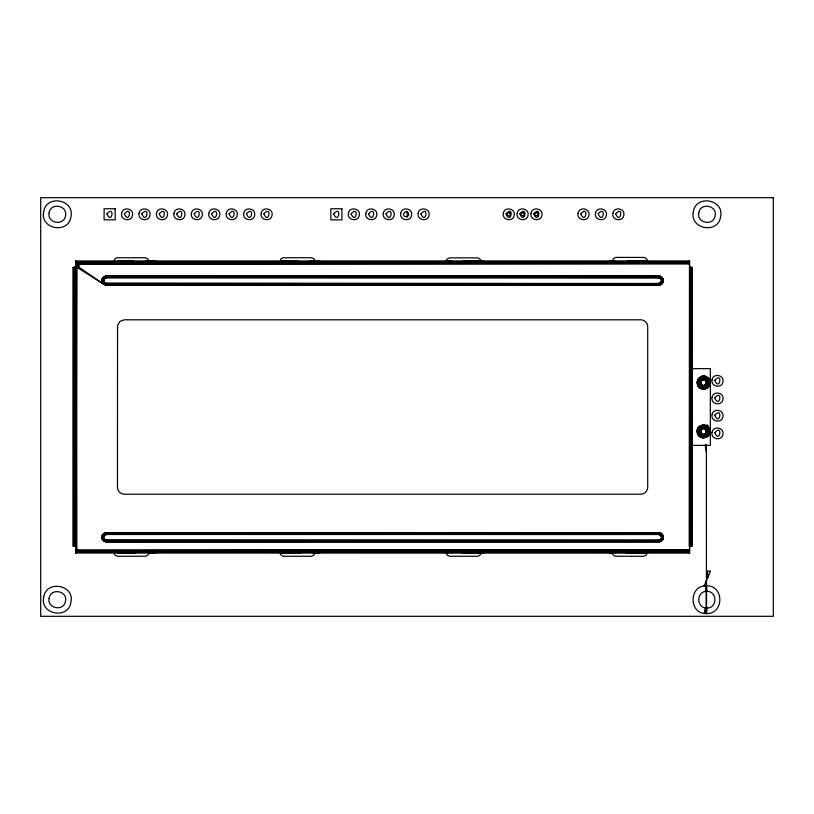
<?xml version="1.0" encoding="UTF-8"?>
<svg xmlns="http://www.w3.org/2000/svg" width="814" height="814" viewBox="0 0 814 814"><rect width="100%" height="100%" fill="white"/><g stroke="black" fill="none" stroke-linecap="round" stroke-linejoin="round"><path stroke-width="1.22" d="M77.829 263.97L77.829 267.226L75.437 267.226L75.59 546.275L76.028 267.206L78.999 267.206L103.49 284.147L106.268 285.093L658.892 285.093C664.712 285.348 664.712 275.814 658.892 276.068L106.268 276.068C102.493 275.885 100.254 280.983 102.94 283.638L104.223 282.458L103.48 281.288L103.724 279.467L102.126 278.764L105.23 277.574L658.892 277.574C662.901 277.228 662.871 283.832 658.892 283.76L106.268 283.974C101.892 284.167 101.892 276.994 106.268 277.187L658.892 277.096C663.43 276.994 663.329 284.106 658.892 284.228L106.268 284.503C101.221 284.717 101.221 276.445 106.268 276.668L658.892 276.607C664.01 276.384 664.01 284.778 658.892 284.554L106.268 284.788C100.844 285.032 100.844 276.129 106.268 276.373L658.892 276.343C664.356 276.078 664.356 285.103 658.892 284.788L106.268 285.093L104.182 283.262L103.48 280.81L101.77 280.952L103.419 278.724L106.268 277.788L658.892 277.808C662.555 277.36 660.368 282.244 663.034 282.397L659.961 283.689L106.268 283.353L104.548 282.784L103.5 280.81M76.801 263.97L76.801 267.287L75.733 267.216L75.59 546.275L75.437 267.226L73.148 267.562M76.058 552.838L76.801 267.287L74.389 267.287L74.389 546.204L75.163 546.255L75.163 267.236L76.374 267.328L76.374 263.97M658.892 541.269C664.01 541.503 664.01 533.099 658.892 533.323L106.268 533.384C101.221 533.16 101.221 541.442 106.268 541.218L658.892 541.269C663.573 540.995 663.776 533.526 658.892 533.577L104.803 533.028L105.362 534.676L102.971 536.467L102.126 539.112L103.582 537.983L104.528 540.506L106.268 541.809L658.892 541.514C664.356 541.819 664.356 532.794 658.892 533.058L106.268 532.783L106.268 534.523L103.419 535.439L101.77 537.667L103.48 537.525L104.935 539.753L104.111 541.269C102.432 537.169 103.063 537.718 105.8 540.058L105.525 541.748C101.892 540.425 105.24 535.836 102.483 534.829C100.478 537.637 102.818 541.961 106.268 541.809L658.892 541.809C664.712 542.063 664.712 532.529 658.892 532.783L106.268 532.783L104.111 533.333L102.483 534.829L105.159 534.086L658.892 534.198C662.769 533.933 662.545 540.201 658.892 540.099L658.892 541.809M706.389 444.454L706.45 613.553C724.277 614.326 724.277 585.083 706.45 585.856C688.624 585.083 688.624 614.326 706.45 613.553L706.847 608.007C717.541 608.475 717.541 590.933 706.847 591.391C696.143 590.933 696.143 608.475 706.847 608.007M689.56 267.216L689.244 546.286L692.012 545.94L692.012 267.552L689.56 267.216L689.57 263.97L75.59 263.97M706.44 580.545L706.45 613.553L706.45 587.047M705.931 380.626C700.864 367.735 690.72 389.357 703.601 389.031C715.191 388.858 708.434 370.319 699.45 377.635L701.648 380.25C697.445 393.467 715.394 378.408 701.648 380.25C698.259 379.843 696.469 384.34 698.656 386.731L701.271 384.534C700.864 387.922 705.362 389.713 707.753 387.525L705.555 384.91C708.943 385.317 710.734 380.82 708.546 378.429L705.728 380.799L706.237 380.921M704.568 388.034L706.369 387.383L706.369 377.777L701.709 377.37M659.798 539.916C662.972 538.766 661.823 533.597 658.892 532.783L658.892 534.523L661.212 535.785L658.892 533.811L106.268 533.658C101.577 533.455 101.577 541.147 106.268 540.944L661.67 540.862L660.612 539.499L659.798 539.916L660.358 541.564L659.594 541.483M661.436 281.695L661.467 278.215L659.635 276.129L659.36 277.828L660.602 278.398L658.892 277.299L103.49 277.014L104.558 278.398L106.268 277.788L106.268 276.068L658.892 276.343L660.907 277.991L661.66 280.352L663.39 280.209L661.813 282.489L658.892 283.384L658.892 285.093M704.568 436.874L708.404 434.188L706.237 432.844L708.811 433.313C713.278 423.29 695.176 422.334 697.252 432.539C699.053 443.091 715.465 435.429 708.546 427.269L705.931 429.466C707.773 443.213 692.714 425.264 705.931 429.466C706.338 426.078 701.841 424.287 699.45 426.475L701.648 429.09C696.377 427.655 696.896 439.845 701.271 433.374C700.864 436.762 705.362 438.553 707.753 436.365L705.555 433.75C710.449 435.256 710.235 425.071 706.969 427.411L706.593 430.891L709.961 430.301M706.44 425.773L706.389 436.569M114.011 552.197L114.774 555.046L117.45 556.288L145.94 556.237L148.311 554.66L148.82 552.421M148.789 261.803L148.026 258.954L145.36 257.712L116.84 257.763L114.774 258.954L114.011 261.803M280.138 552.197L280.555 554.548L282.967 556.237L311.487 556.288L314.153 555.046L314.916 552.197M314.937 261.803L314.173 258.954L311.508 257.712L282.987 257.763L280.922 258.954L280.158 261.803M446.153 261.935L446.917 259.086L449.593 257.835L478.103 257.885L480.525 259.585L480.932 261.935M446.265 552.197L447.028 555.046L449.704 556.288L478.215 556.237L480.626 554.548L481.043 552.197M647.354 261.487L646.937 259.137L644.525 257.448L616.005 257.397L613.339 258.638L612.576 261.487M697.934 382.58C702.319 398.911 718.65 376.048 701.546 376.923C690.74 381.328 704.853 395.441 709.259 384.635C712.799 374.328 693.935 374.359 697.7 384.727M709.147 431.42C709.452 427.36 705.107 425.101 701.546 425.763C690.74 430.168 704.853 444.281 709.259 433.475C712.799 423.168 693.935 423.199 697.7 433.567M705.555 380.25L704.425 377.91L702.614 377.004L698.656 378.429L701.271 380.626C697.863 380.81 696.886 385.551 699.45 387.525L701.648 384.91L703.601 387.82C714.519 387.108 705.138 370.858 699.063 379.965C694.403 389.509 713.491 391.086 709.503 380.433M697.15 431.42L700.559 431.42L699.592 434.788C704.12 440.578 712.759 431.939 706.969 427.411C701.688 422.954 695.298 431.166 699.959 435.765C704.415 439.682 711.945 435.093 709.503 429.273M446.103 261.325L446.153 260.714M103.724 279.467L103.856 283.669L104.803 284.849L105.362 283.201L103.724 281.695L106.268 284.788M103.948 535.785L102.971 538.135L103.164 540.15L103.49 540.862L104.548 539.509L106.268 540.944L658.892 540.791C663.023 540.567 663.186 533.964 658.892 534.015L106.268 534.116C102.167 533.943 102.167 540.659 106.268 540.476L660.032 540.598L662.677 539.763L661.212 538.817C662.952 537.81 662.403 531.796 660.653 535.042L661.049 533.333L661.986 537.047L659.411 534.238L106.268 534.422L103.215 535.307L101.77 536.925L103.48 537.067L103.582 539.763L104.803 541.564L105.362 539.916L103.704 538.42M661.741 280.82L661.629 278.062L660.358 276.312L659.9 277.645L661.66 280.352M661.741 537.535C662.688 536.141 660.459 531.257 659.9 534.36M660.225 278.123L658.892 277.706L660.215 278.144L661.049 276.607C662.82 277.035 661.609 282.753 661.741 280.342M105.362 534.676L103.754 535.653L103.266 537.545L104.05 539.336L106.268 540.303L659.961 540.404L663.034 539.112L661.436 538.41L661.741 537.067M106.268 276.373L105.525 276.129L105.81 277.849L103.856 279.009L103.185 281.359L104.111 284.554L104.945 283.018L105.8 283.343L105.525 285.032L104.029 283.455L103.48 281.288M103.266 537.545L103.724 536.182M661.843 280.83L660.612 282.784L658.892 283.384L662.087 281.98L663.268 279.477L661.579 279.904L661.039 277.828L658.892 276.068L658.892 277.808L659.859 277.778M661.456 536.182L660.714 534.961L658.892 534.422L659.635 532.844L661.741 536.05M661.436 536.182L662.677 534.829C664.366 536.416 659.452 540.455 661.497 539L661.904 536.538L658.892 533.058M702.482 388.939L703.072 385.571L706.226 387.118L709.045 385.724M704.721 376.221L704.13 379.589L700.986 378.042L698.158 379.436M702.482 437.779L703.072 434.411L706.226 435.958L709.045 434.564M704.721 425.061L704.13 428.429L700.986 426.882L698.158 428.276M705.402 591.524L706.45 585.856M705.402 607.885L704.049 613.339L706.45 608.76M698.147 381.613L699.358 379.019M706.206 387.454L706.318 386.111L707.163 386.823L706.369 387.383L706.369 377.777L705.728 380.799L706.287 379.843M706.277 385.226L707.844 386.141L708.811 384.473L708.404 379.812M709.615 431.42L707.946 435.063L705.545 436.742L702.777 436.09L701.648 433.75C699.826 438.136 697.323 434.757 697.934 431.42M709.666 384.788L706.206 383.526L706.206 381.634M103.398 537.535L103.551 536.609L101.892 536.192L105.291 534.462L658.892 534.523M658.892 534.289L660.215 534.859L659.859 534.503M661.741 538.542L662.504 536.385L662.22 534.238L661.314 535.073M709.177 430.433L708.282 432.244L705.931 433.374L708.546 435.571C706.654 437.566 702.706 436.884 702.085 434.055L700.376 437.006L698.788 435.459L698.361 431.42L701.271 429.466L698.656 427.269L702.614 425.844L704.425 426.75L705.555 429.09L707.163 427.177L707.061 424.766M701.393 388.644L702.563 385.439C703.672 388.115 707.671 388.105 709.187 385.805L706.237 384.096C710.754 383.73 708.689 372.965 705.382 380.453L704.548 379.975M705.809 376.516L704.639 379.721C703.53 377.045 699.531 377.055 698.015 379.355L700.966 381.064C697.649 381.837 697.496 386.67 700.376 388.166L702.085 385.215C702.706 388.044 706.654 388.726 708.546 386.731L705.931 384.534C709.94 384.218 710.184 378.591 706.827 376.994L705.128 379.945L702.696 377.421L699.959 378.235M701.393 437.484L702.563 434.279C703.672 436.955 707.671 436.945 709.187 434.645L706.237 432.936C709.564 432.163 709.706 427.33 706.827 425.834L705.128 428.785L702.696 426.261L698.788 427.381L698.015 428.195L700.966 429.904L698.86 431.42L698.28 433.353C698.748 436.833 702.624 438.543 705.748 437.322M705.809 425.356L704.639 428.561L702.777 426.75L700.773 426.516L697.7 429.273M106.268 540.17L659.9 540.231L663.268 538.41L661.579 537.983L661.843 537.545M132.458 552.37L134.676 553.306L137.179 552.207M296.347 552.34L298.636 553.306L301.261 552.268M704.049 586.07L710.541 571.072L706.43 571.072M697.588 382.58L698.697 379.751L700.834 377.777M709.615 382.58L707.712 384.951L705.128 385.215L706.827 388.166M697.588 431.42L699.267 427.777L701.23 427.309L703.601 428.378L703.601 424.969M698.402 429.527L701.709 426.21M661.66 281.278L660.653 282.834L658.892 283.455L105.332 283.303L106.268 283.587M103.582 281.257L101.892 281.685C101.384 278.714 106.746 278.917 104.803 276.312L658.892 276.862L660.937 278.703L662.22 277.523L662.535 278.988L661.375 282.204L659.818 283.282L660.358 284.849L659.594 284.768M697.415 381.491L699.592 379.212L703.072 379.589L702.482 376.221M709.788 383.669L707.61 385.948L704.13 385.571L704.721 388.939M697.415 430.331L699.592 428.052L703.072 428.429L702.482 425.061M709.788 432.509L707.61 434.788L704.13 434.411L704.721 437.779M706.216 428.795L707.163 427.177L707.844 427.859L706.216 429.782L708.404 428.652L708.282 426.149M133.628 261.182L117.45 261.162M104.558 278.398L103.093 280.84L103.164 283.435L103.49 284.147L104.558 282.763L106.268 284.503L658.892 284.554C663.573 284.269 663.776 276.811 658.892 276.862L106.268 276.943C101.577 276.729 101.577 284.432 106.268 284.218L660.185 284.34L661.67 284.147L660.612 282.784L661.609 281.766M697.679 381.532L699.969 379.528L702.563 379.721L701.393 376.516M709.533 383.628L707.244 385.633L704.639 385.439L705.809 388.644M697.679 430.372L699.969 428.368L702.563 428.561L701.393 425.356M709.533 432.468L707.244 434.473L704.639 434.279L705.809 437.484M76.333 267.206L76.628 549.857L76.628 267.206L102.94 283.638L102.879 280.861L104.945 278.144L104.111 276.607L106.268 276.943M133.14 260.989L129.772 261.508L132.092 260.846M103.927 538.827L102.483 539.763L102.879 537.016L104.945 534.859L104.111 533.333L106.268 533.658M659.411 283.638L659.635 285.032L658.892 284.788L661.049 284.554L660.225 283.038L662.281 281.441L663.034 278.764L661.436 279.467L658.892 276.607M661.283 535.734L658.892 533.323L106.268 533.089C100.844 532.844 100.844 541.748 106.268 541.514L659.635 541.748L658.892 540.099L661.467 539.662L663.39 537.667L661.66 537.525M661.375 538.919L658.892 540.476L106.268 540.689C101.892 540.883 101.892 533.709 106.268 533.903L658.892 533.811C663.43 533.709 663.329 540.822 658.892 540.944L106.268 541.218L104.151 539.244M106.268 533.903L103.49 533.74L104.558 535.113L102.879 537.576L102.94 540.354L104.202 539.194M661.986 537.047L660.225 539.753L661.049 541.269L658.892 541.514M697.7 380.433L700.233 378.571L703.601 379.538L703.601 376.129M709.503 384.727L706.969 386.589L703.601 385.622L703.601 389.031M709.503 433.567L706.969 435.429L703.601 434.462L703.601 437.871M709.177 432.407L707.712 433.791L705.128 434.055L706.827 437.006M131.563 260.897L131.054 261.029L132.621 260.877M297.598 261.182L294.526 261.233M103.927 282.112L102.483 283.048L102.635 280.881L104.223 278.703L102.94 277.523L104.395 277.136L659.411 277.523M103.927 535.765L102.94 534.238L106.268 534.116M661.283 538.858L662.22 540.354L658.892 540.791M661.497 539L663.034 535.48L661.507 536.151L661.66 537.067L663.39 536.925L662.301 538.797L658.892 540.181M104.151 282.529L106.268 284.218M103.948 279.07L102.483 278.113L106.268 277.574C102.218 277.686 102.645 283.313 106.268 283.974L662.22 283.638C659.279 283.262 665.557 276.607 661.212 279.07L660.653 278.327C662.403 275.071 662.952 281.105 661.212 282.092L662.677 283.048L660.032 283.882L106.268 283.76C102.167 283.944 102.167 277.228 106.268 277.401M104.223 278.703L102.635 280.281L102.126 282.397L103.704 281.705M104.416 534.93L106.268 534.299M661.233 279.049L660.805 278.134M698.015 385.805L700.966 384.096L701.23 386.691L703.601 388.593M709.187 379.355L706.237 381.064L705.972 378.469L703.601 376.567M698.015 434.645L700.966 432.936L701.23 435.531L703.601 437.433M709.187 428.195L706.237 429.904L705.972 427.309L703.601 425.407M706.46 383.618C711.66 380.779 705.921 374.145 701.454 376.679M706.46 432.458C711.66 429.619 705.921 422.985 701.454 425.519M627.085 261.793L630.27 261.233M463.115 261.793L466.31 261.233M104.497 535.032L102.737 536.406L101.892 538.41L103.551 537.983M658.892 284.066C663.023 283.852 663.186 277.248 658.892 277.299M407.122 216.9L408.893 214.784L407.946 212.179L405.219 211.691L403.398 214.296L404.385 216.422L407.122 216.9L407.122 211.691M704.548 385.185L706.206 383.526M704.548 434.025L706.298 432.366L706.369 426.617L703.601 425.885M291.992 261.62L293.701 261.182M658.892 540.262L660.307 539.906M660.256 539.814L662.087 538.695L663.125 536.945L663.268 536.192L661.599 536.609L661.375 535.683M463.237 261.182L465.822 261.029M627.207 261.182L629.782 261.029M697.537 384.788L700.742 383.618L700.549 386.212L702.553 388.502M709.666 380.372L706.46 381.542L706.654 378.948L704.649 376.658M697.537 433.628L700.742 432.458L700.549 435.052L702.553 437.342M709.666 429.212L706.46 430.382L706.654 427.788L704.649 425.498M461.986 552.818L483.75 552.838M625.956 552.818L647.71 552.838M703.123 379.853C700.152 380.219 700.152 384.941 703.123 385.307M705.748 388.482C701.281 391.015 695.543 384.381 700.742 381.542L697.537 380.372M703.123 428.693C700.152 429.059 700.152 433.781 703.123 434.147M451.648 552.818L454.07 552.207M615.608 552.818L618.029 552.207M295.014 261.029L295.533 260.897M463.441 552.747L462.474 552.869L463.085 552.818M627.401 552.747L626.434 552.869L627.045 552.818M697.252 383.699L700.61 383.109L700.233 386.589L702.513 388.766M709.961 381.461L706.593 382.051L706.969 378.571L704.69 376.394M697.252 432.539L700.61 431.949L700.233 435.429L702.513 437.606M105.332 277.859L103.215 278.592L101.77 280.209L103.5 280.352M658.892 540.069L659.818 539.997M659.381 283.496L661.629 283.099L663.268 281.685L661.579 281.257M105.332 534.574L105.525 532.844L106.268 533.089M659.35 534.564L659.818 534.595M658.892 283.353C660.775 284.239 665.404 280.454 661.66 280.81M148.769 552.818L155.82 552.838M106.268 277.808L103.582 278.113L101.892 279.477L103.582 279.904M281.41 552.838L295.024 552.818M117.45 552.838L132.733 552.818M467.134 261.182L483.75 261.162M631.094 261.182L647.71 261.162M706.369 430.942L706.369 436.223L706.369 426.617L706.389 430.972M75.59 550.03L77.941 550.01M445.37 552.838L448.158 552.818M609.34 552.838L612.372 553.154M145.716 261.182L155.82 261.162M309.676 261.182L319.79 261.162M689.56 546.275L689.57 549.857L75.59 550.61L689.57 550.61M75.59 261.213L689.57 261.162M75.59 261.365L689.57 261.365M75.59 261.62L689.57 261.62M75.59 261.955L689.57 261.955M75.59 262.373L689.57 262.373M75.59 262.861L689.57 262.861M75.59 263.39L689.57 263.39L78.999 263.97L78.999 267.206M691.849 368.63L710.337 368.63L710.337 445.37L691.137 445.37M697.15 382.58L700.559 382.58L699.592 385.948L701.454 388.482M710.052 382.58L706.644 382.58L707.61 379.212L705.748 376.679M710.052 431.42L706.644 431.42L707.61 428.052L705.748 425.519M75.916 546.011L75.59 552.838M75.59 549.857L689.57 549.857M689.57 550.03L689.102 552.838M75.59 551.139L689.57 551.139M75.59 551.627L689.57 551.627M75.59 552.045L689.57 552.045M75.59 552.38L689.57 552.38M75.59 552.635L689.57 552.635M75.59 552.787L689.57 552.838L689.519 261.162M312.678 552.818L319.79 552.838M609.34 261.162L615.119 261.182M445.37 261.162L451.159 261.182M281.41 261.162L292.531 261.375M74.888 546.245L74.888 267.257L76.374 267.328L75.733 267.216M76.628 267.206L77.289 267.246L77.289 263.97M105.789 283.414L106.268 285.093M703.601 388.115L700.834 387.383L698.809 385.348M703.601 436.955L700.834 436.223L698.402 433.313M73.148 545.929L74.389 546.204M75.437 267.226L76.374 267.328M74.888 267.257L76.017 267.379L74.634 267.267L74.634 546.225M658.892 534.422L659.798 534.656M105.81 540.028L106.268 541.809M697.252 381.461L700.61 382.051L699.063 385.195L700.457 388.024M709.961 383.699L706.593 383.109L708.139 379.965L706.745 377.136M697.252 430.301L700.61 430.891L699.063 434.035L700.457 436.864M709.961 432.539L706.593 431.949L708.139 428.805L706.745 425.976M106.268 534.422L104.029 534.422L102.126 535.48L103.704 536.172M708.811 384.473L706.226 384.005L708.404 385.348L706.247 384.554M106.268 283.455L104.497 282.855M105.789 540.13L106.268 540.303M697.537 429.212L700.742 430.382L698.931 432.244L698.697 434.249M709.666 433.628L706.206 432.366L706.369 436.223M706.267 433.404L708.404 434.188M658.892 534.015L659.411 534.238M106.268 540.476L104.935 539.753L106.268 540.689M632.264 261.375L632.804 261.62M468.304 261.375L468.844 261.62M131.034 552.38L131.573 552.625M704.548 428.815L706.298 430.504L708.404 428.652L708.211 426.21M658.892 277.096L659.9 277.645M658.892 533.577L660.714 534.961M106.268 541.514L103.856 538.868M704.69 425.234L706.969 427.411M706.308 434.086L707.844 434.981M701.454 437.322L699.959 435.765M706.369 434.991L707.163 435.663M104.05 282.611L104.894 283.109M707.163 378.337L707.844 379.019M700.376 376.994L702.085 379.945L698.677 380.789L698.025 381.593L698.402 384.473M700.376 425.834L702.085 428.785L698.677 429.629L698.147 432.387M706.43 590.608L706.847 591.391L706.532 586.965M612.128 552.818L613.166 555.056L615.221 556.237L643.732 556.288L646.408 555.046L647.171 552.197M661.375 278.958L661.843 280.342M705.097 445.085L706.379 452.045M705.84 444.902L706.379 448.341M707.468 571.275L708.048 577.441M612.342 552.818L612.393 553.428M707.702 425.376L707.844 427.859M691.961 267.491L691.961 546.001M691.819 267.43L691.819 546.062M691.574 267.379L691.574 546.113M691.239 267.328L691.239 546.163M690.821 267.287L690.821 546.204M690.343 267.246L690.343 546.245M689.814 267.226L689.814 546.275M689.366 261.162L689.366 263.97M689.366 550.03L689.366 552.838M689.102 261.162L689.102 263.97M78.409 263.97L78.409 267.206M76.058 261.162L76.028 549.857M75.794 261.162L75.753 267.43M75.794 550.03L75.794 552.838M75.59 261.162L75.59 267.491M73.962 267.328L73.962 546.163M73.616 267.379L73.616 546.113M73.352 267.44L73.352 546.052M73.199 267.501L73.199 545.991M43.681 211.894C39.815 229.314 68.62 234.391 70.95 216.707C74.807 199.277 46.011 194.2 43.681 211.894M49.135 212.851C46.815 223.311 64.092 226.353 65.496 215.741C67.806 205.291 50.529 202.238 49.135 212.851M43.681 597.293C39.815 614.723 68.62 619.8 70.95 602.106C74.807 584.686 46.011 579.609 43.681 597.293M49.135 598.259C46.815 608.709 64.092 611.762 65.496 601.139C67.806 590.689 50.529 587.647 49.135 598.259M106.909 213.817C111.722 225.509 115.435 204.477 106.909 213.817M121.632 213.339C120.085 220.309 131.603 222.334 132.54 215.262C134.086 208.292 122.558 206.257 121.632 213.339M124.359 213.817C129.161 225.509 132.875 204.477 124.359 213.817M117.552 325.549L117.45 487.24C117.389 490.964 120.696 494.281 124.43 494.21L640.73 494.21C644.464 494.281 647.771 490.964 647.71 487.24L647.71 326.76C647.771 323.036 644.464 319.719 640.73 319.79L124.43 319.79L119.943 321.418L117.552 325.549M139.072 213.339C137.525 220.309 149.054 222.334 149.98 215.262C151.526 208.292 140.008 206.257 139.072 213.339M141.799 213.817C146.612 225.509 150.315 204.477 141.799 213.817M156.512 213.339C154.965 220.309 166.494 222.334 167.43 215.262C168.966 208.292 157.448 206.257 156.512 213.339M159.239 213.817C164.052 225.509 167.755 204.477 159.239 213.817M173.962 213.339C172.415 220.309 183.933 222.334 184.87 215.262C186.416 208.292 174.888 206.257 173.962 213.339M176.689 213.817C181.491 225.509 185.205 204.477 176.689 213.817M191.402 213.339C189.855 220.309 201.373 222.334 202.31 215.262C203.856 208.292 192.328 206.257 191.402 213.339M194.129 213.817C198.931 225.509 202.645 204.477 194.129 213.817M208.842 213.339C207.295 220.309 218.824 222.334 219.749 215.262C221.296 208.292 209.778 206.257 208.842 213.339M211.569 213.817C216.382 225.509 220.085 204.477 211.569 213.817M226.282 213.339C224.745 220.309 236.263 222.334 237.2 215.262C238.746 208.292 227.218 206.257 226.282 213.339M229.009 213.817C233.822 225.509 237.535 204.477 229.009 213.817M243.732 213.339C242.185 220.309 253.703 222.334 254.64 215.262C256.186 208.292 244.658 206.257 243.732 213.339M246.459 213.817C251.261 225.509 254.975 204.477 246.459 213.817M261.172 213.339C259.625 220.309 271.154 222.334 272.079 215.262C273.626 208.292 262.108 206.257 261.172 213.339M263.899 213.817C268.712 225.509 272.415 204.477 263.899 213.817M333.669 213.817C338.482 225.509 342.185 204.477 333.669 213.817M348.382 213.339C346.845 220.309 358.363 222.334 359.3 215.262C360.846 208.292 349.318 206.257 348.382 213.339M351.109 213.817C355.922 225.509 359.635 204.477 351.109 213.817M365.832 213.339C364.285 220.309 375.803 222.334 376.74 215.262C378.286 208.292 366.758 206.257 365.832 213.339M368.559 213.817C373.361 225.509 377.075 204.477 368.559 213.817M383.272 213.339C381.725 220.309 393.254 222.334 394.18 215.262C395.726 208.292 384.208 206.257 383.272 213.339M385.999 213.817C390.812 225.509 394.515 204.477 385.999 213.817M400.712 213.339C399.165 220.309 410.694 222.334 411.63 215.262C413.166 208.292 401.648 206.257 400.712 213.339M418.162 213.339C416.615 220.309 428.133 222.334 429.07 215.262C430.616 208.292 419.088 206.257 418.162 213.339M420.889 213.817C425.691 225.509 429.405 204.477 420.889 213.817M503.306 213.339C501.77 220.309 513.288 222.334 514.224 215.262C515.771 208.292 504.242 206.257 503.306 213.339M506.043 213.817C510.846 225.509 514.56 204.477 506.043 213.817M517.155 213.339C515.608 220.309 527.136 222.334 528.062 215.262C529.609 208.292 518.091 206.257 517.155 213.339M519.881 213.817C524.694 225.509 528.398 204.477 519.881 213.817M530.993 213.339C529.456 220.309 540.974 222.334 541.91 215.262C543.457 208.292 531.929 206.257 530.993 213.339M533.73 213.817C538.532 225.509 542.246 204.477 533.73 213.817M578.032 213.339C576.485 220.309 588.013 222.334 588.939 215.262C590.486 208.292 578.968 206.257 578.032 213.339M580.758 213.817C585.571 225.509 589.275 204.477 580.758 213.817M595.472 213.339C593.925 220.309 605.453 222.334 606.389 215.262C607.926 208.292 596.408 206.257 595.472 213.339M598.198 213.817C603.011 225.509 606.715 204.477 598.198 213.817M612.911 213.339C611.375 220.309 622.893 222.334 623.829 215.262C625.376 208.292 613.848 206.257 612.911 213.339M615.649 213.817C620.451 225.509 624.165 204.477 615.649 213.817M693.345 211.894C689.489 229.314 718.284 234.391 720.614 216.707C724.48 199.277 695.675 194.2 693.345 211.894M698.799 212.851C696.489 223.311 713.766 226.353 715.16 215.741C717.48 205.291 700.203 202.238 698.799 212.851M698.931 381.756C697.608 387.729 707.478 389.468 708.282 383.404C709.605 377.431 699.725 375.692 698.931 381.756M699.46 381.847C698.29 387.138 707.04 388.685 707.742 383.313C708.913 378.022 700.172 376.475 699.46 381.847M700.03 381.949C706.328 397.273 711.192 369.698 700.03 381.949M698.931 430.596C697.608 436.569 707.478 438.308 708.282 432.244C709.605 426.271 699.725 424.532 698.931 430.596M699.46 430.687C698.29 435.978 707.04 437.525 707.742 432.153C708.913 426.862 700.172 425.315 699.46 430.687M700.03 430.789C706.328 446.113 711.192 418.538 700.03 430.789M712.026 379.873C710.48 386.843 722.008 388.878 722.934 381.797C724.48 374.827 712.962 372.792 712.026 379.873M712.026 397.456C710.48 404.426 722.008 406.461 722.934 399.379C724.48 392.409 712.962 390.374 712.026 397.456M714.753 380.352C719.566 392.043 723.27 371.011 714.753 380.352M712.026 414.764C710.48 421.733 722.008 423.758 722.934 416.687C724.48 409.717 712.962 407.682 712.026 414.764M714.753 397.802C719.566 409.493 723.27 388.461 714.753 397.802M712.026 432.448C710.48 439.428 722.008 441.453 722.934 434.381C724.48 427.401 712.962 425.376 712.026 432.448M714.753 415.242C719.566 426.933 723.27 405.901 714.753 415.242M714.753 432.682C719.566 444.373 723.27 423.341 714.753 432.682M773.3 197.69L40.7 197.69L40.7 616.31L773.3 616.31L773.3 197.69M115.181 208.76L104.1 208.76L104.1 219.841L115.181 219.841L115.181 208.76M341.941 208.76L330.86 208.76L330.86 219.841L341.941 219.841L341.941 208.76M510.154 212.912L507.387 212.912L507.387 215.679L510.154 215.679L510.154 212.912M523.992 212.912L521.225 212.912L521.225 215.679L523.992 215.679L523.992 212.912M537.84 212.912L535.063 212.912L535.063 215.679L537.84 215.679L537.84 212.912"/></g></svg>
